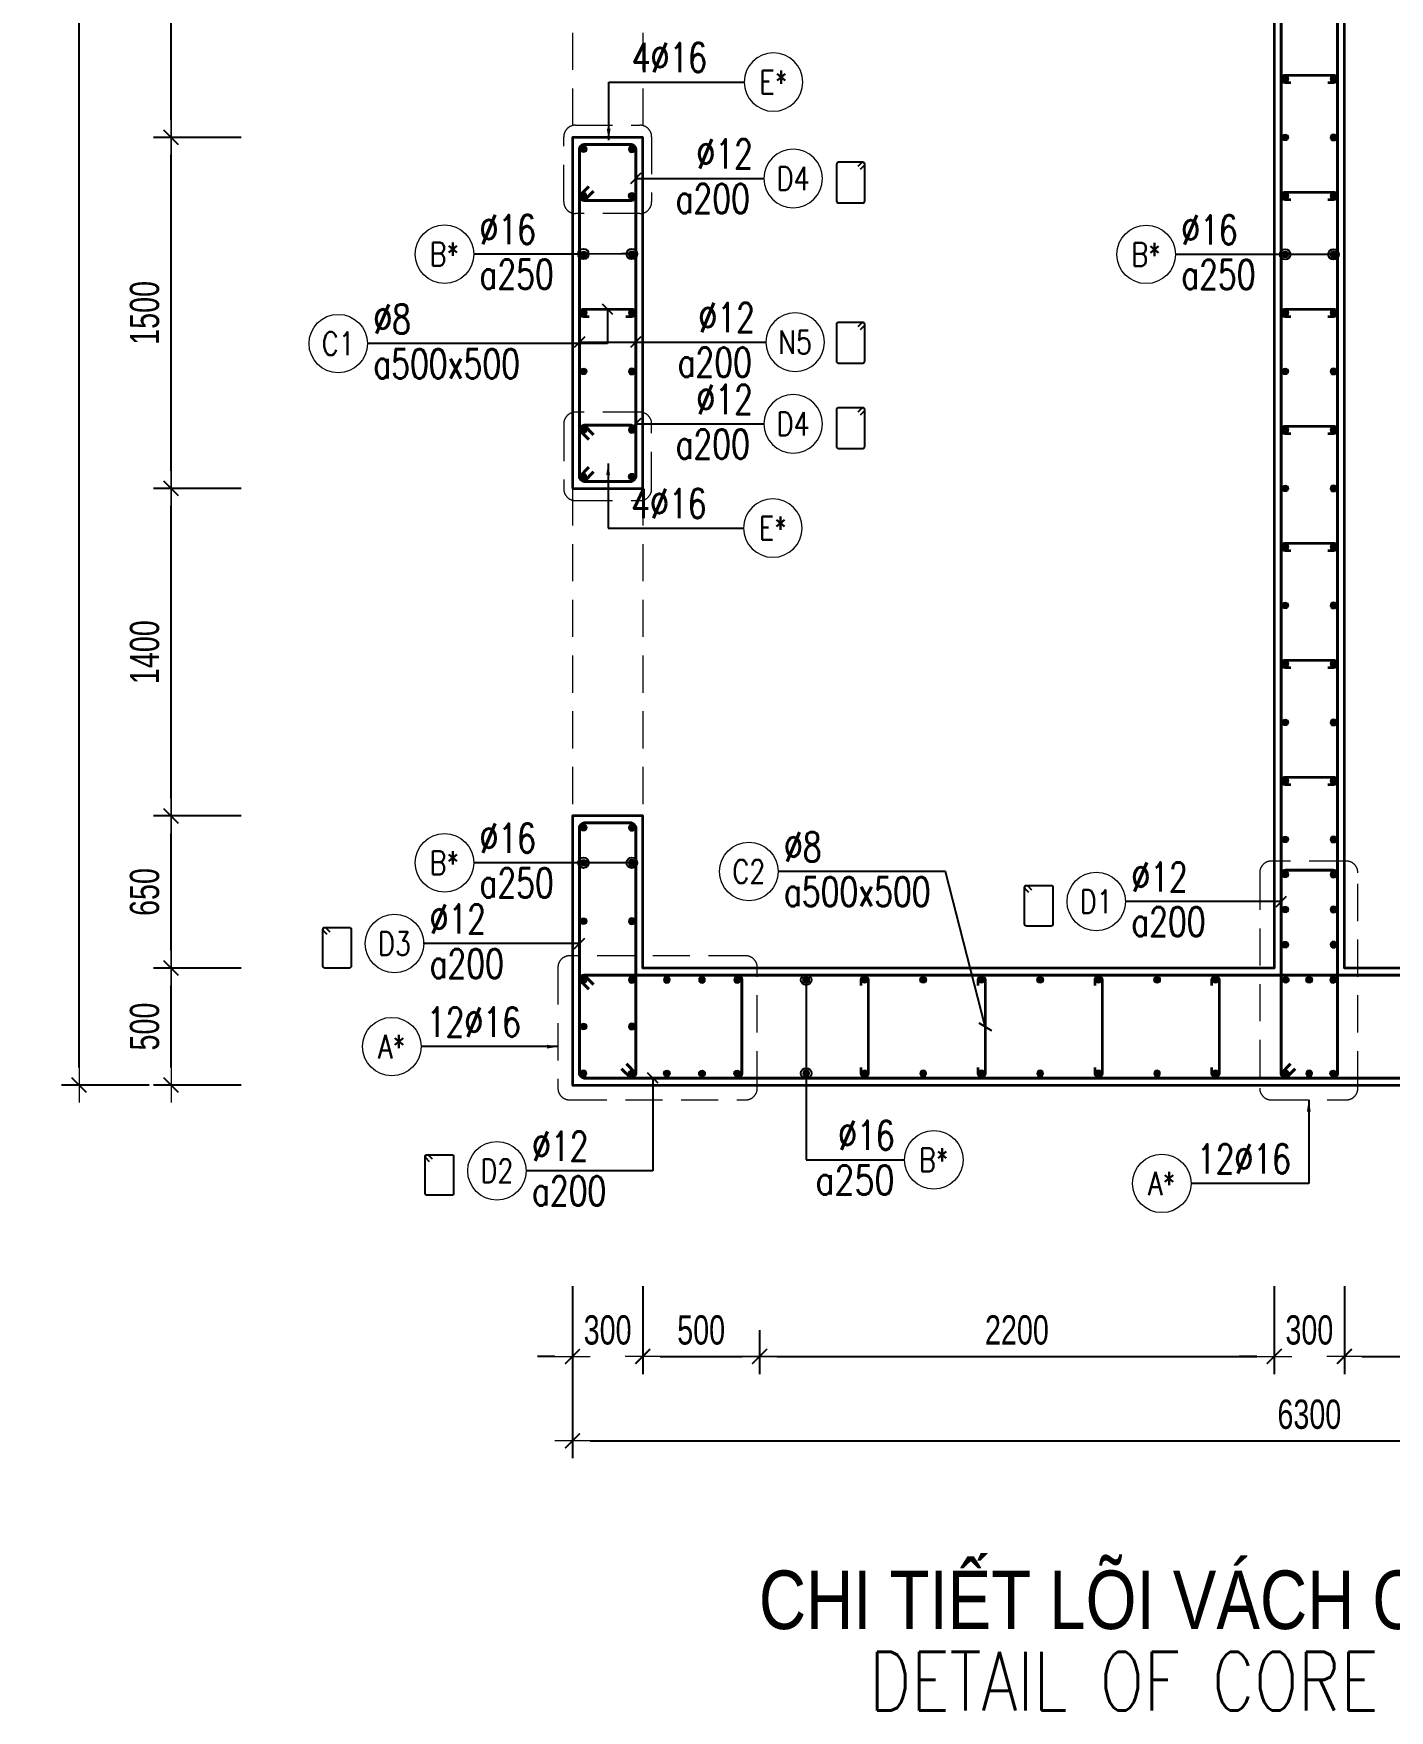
# Model space of a CAD drawing. Header units: millimetres. Extents: x 931337 to 1117500, y 19732 to 157199.
# Drawn here: x 1100475 to 1106271, y 134502 to 141668 of the extents above; entities that cross this region are included whole.
import ezdxf
from ezdxf.enums import TextEntityAlignment as Align

# ---------------------------------------------------------------- set-up
doc = ezdxf.new("R2010")
doc.units = ezdxf.units.MM
doc.header["$MEASUREMENT"] = 0
doc.linetypes.add('HIDDEN2', pattern=[4.7625, 3.175, -1.5875])
doc.layers.get('0').update_dxf_attribs({"lineweight": 20})
doc.layers.get('Defpoints').update_dxf_attribs({"color": 151, "lineweight": 9})
for name, color, linetype, lineweight in [('KC-LEADER', 153, 'Continuous', 18), ('KC-THEP', 6, 'Continuous', 40), ('NDC_S_ANNO', 7, 'Continuous', 20), ('NDC_S_BEAM', 3, 'HIDDEN2', 20), ('NDC_S_DIM', 1, 'Continuous', 15), ('NDC_S_ENG TITLE', 3, 'Continuous', 20), ('NDC_S_HIDDEN', 8, 'HIDDEN2', 13), ('NDC_S_LEADER', 1, 'Continuous', 15), ('NDC_S_REBAR', 4, 'Continuous', 35), ('NDC_S_STIRRUP', 4, 'Continuous', 40), ('NDC_S_TEXT SYMBOL', 7, 'Continuous', 20), ('NDC_S_VN TEXT', 7, 'Continuous', 20), ('NDC_S_VN TITLE', 6, 'Continuous', 35), ('NDC_S_WALL', 6, 'Continuous', 35)]:
    doc.layers.add(name, color=color, linetype=linetype, lineweight=lineweight)
doc.layers.add('Ligature', color=1, linetype='Continuous')
doc.styles.add('NDC_ANNO', font='', dxfattribs={"width": 0.8})
doc.styles.add('NDC_ARIAL', font='arial.ttf', dxfattribs={"width": 0.85})
doc.styles.add('NDC_DIM', font='', dxfattribs={"width": 0.75})
doc.styles.add('NDC_EN TXT', font='romans.shx', dxfattribs={"width": 0.8})
doc.styles.add('NDC_VIE TXT', font='arial.ttf', dxfattribs={"width": 0.8})
doc.styles.get('NDC_ANNO').set_extended_font_data('Dotum')
doc.styles.get('NDC_DIM').set_extended_font_data('Dotum')
doc.dimstyles.new('NDC_1-50', dxfattribs={"dimscale": 50, "dimtxt": 2.5, "dimasz": 1, "dimexe": 1.5, "dimexo": 0, "dimgap": 0.8, "dimtad": 1, "dimdec": 0, "dimdsep": 46, "dimtxsty": 'NDC_ARIAL', "dimblk": 'DIMMARK', "dimcen": 49999.938995, "dimdle": 1.5, "dimclrd": 1, "dimclre": 1, "dimclrt": 3, "dimadec": 0, "dimazin": 0, "dimtfac": 1, "dimtdec": 0, "dimtix": 1, "dimtmove": 2, "dimatfit": 3, "dimfxl": 1, "dimarcsym": 0})
doc.dimstyles.new('NDC_dim_30', dxfattribs={"dimscale": 30, "dimtxt": 2.5, "dimasz": 1.5, "dimexe": 1.5, "dimexo": 2.5, "dimgap": 1, "dimtad": 1, "dimdec": 0, "dimzin": 0, "dimdsep": 46, "dimtxsty": 'NDC_DIM', "dimblk": 'DIMMARK', "dimcen": 0.09, "dimdle": 1.2, "dimclrd": 1, "dimclre": 1, "dimclrt": 3, "dimadec": 0, "dimazin": 0, "dimtfac": 1, "dimtdec": 0, "dimtix": 1, "dimtofl": 0, "dimtmove": 0, "dimatfit": 3, "dimfxl": 6, "dimfxlon": 1, "dimtolj": 1, "dimtzin": 0, "dimarcsym": 0})
doc.dimstyles.new('NDC_dim_50', dxfattribs={"dimscale": 50, "dimtxt": 2.5, "dimasz": 1.5, "dimexe": 1.5, "dimexo": 2.5, "dimgap": 1, "dimtad": 1, "dimdec": 0, "dimzin": 0, "dimdsep": 46, "dimtxsty": 'NDC_DIM', "dimblk": 'DIMMARK', "dimcen": 0.09, "dimdle": 1.2, "dimclrd": 1, "dimclre": 1, "dimclrt": 3, "dimadec": 0, "dimazin": 0, "dimtfac": 1, "dimtdec": 0, "dimtix": 1, "dimtofl": 0, "dimtmove": 0, "dimatfit": 3, "dimfxl": 6, "dimfxlon": 1, "dimtolj": 1, "dimtzin": 0, "dimarcsym": 0})

# ---------------------------------------------------------------- blocks, each defined once
blk = doc.blocks.new('THEP')
at = {"layer": 'KC-LEADER', "color": 6}
blk.add_circle((0, 0), 14, dxfattribs=at)
at = {"layer": 'KC-THEP'}
for p, q in [((-14, 0), (14, 0)), ((9.9, 9.9), (-9.9, -9.9)), ((-9.9, 9.9), (9.9, -9.9)), ((0, 14), (0, -14))]:
    blk.add_line(p, q, dxfattribs=at)
blk = doc.blocks.new('DIMMARK')
at = {"layer": 'NDC_S_DIM', "color": 1}
blk.add_line((-1.5, 0), (1, 0), dxfattribs=at)
at = {"layer": 'NDC_S_DIM', "color": 2, "const_width": 0.1}
blk.add_lwpolyline([(-0.424, -0.424), (0.424, 0.424)], dxfattribs=at)
blk = doc.blocks.new('*U13')
blk.add_circle((-2.5, 0), 2.5)
at = {"layer": 'NDC_S_VN TEXT', "color": 3, "style": 'NDC_EN TXT', "width": 0.75}
blk.add_attdef('DK1', (0.5, 0.85), '', height=2.5, dxfattribs=at)
at = {"layer": 'NDC_S_VN TEXT', "color": 7, "style": 'NDC_EN TXT', "width": 0.8}
blk.add_attdef('SH2', text='', height=2, dxfattribs=at).set_placement((-2.5, 0), align=Align.MIDDLE)
blk = doc.blocks.new('*U11')
blk.add_circle((-2.5, 0), 2.5)
at = {"layer": 'NDC_S_VN TEXT', "color": 3, "style": 'NDC_EN TXT', "width": 0.75}
for tag, p in [('DK1', (0.5, 0.85)), ('KC1', (0.5, -2.97))]:
    blk.add_attdef(tag, p, '', height=2.5, dxfattribs=at)
at = {"layer": 'NDC_S_VN TEXT', "color": 7, "style": 'NDC_EN TXT', "width": 0.8}
blk.add_attdef('SH2', text='', height=2, dxfattribs=at).set_placement((-2.5, 0), align=Align.MIDDLE)
blk = doc.blocks.new('*U10')
blk.add_circle((2.5, 0), 2.5)
at = {"layer": 'NDC_S_VN TEXT', "color": 3, "style": 'NDC_EN TXT'}
for tag, width, p in [('DK2', 0.75, (-0.85, 0.85)), ('KC2', 0.8, (-0.85, -2.97))]:
    blk.add_attdef(tag, text='', height=2.5, dxfattribs=dict(at, width=width)).set_placement(p, align=Align.RIGHT)
at = {"layer": 'NDC_S_VN TEXT', "color": 7, "style": 'NDC_EN TXT', "width": 0.8}
blk.add_attdef('SH3', text='', height=2, dxfattribs=at).set_placement((2.5, 0), align=Align.MIDDLE)
blk = doc.blocks.new('*D509')
at = {"layer": 'Defpoints', "color": 0, "transparency": 16777216}
for p in [(1103078.9, 137674.5), (1102778.9, 137174.5), (1103078.9, 136014.6)]:
    blk.add_point(p, dxfattribs=at)
at = {"layer": 'NDC_S_DIM', "color": 1, "lineweight": -2, "transparency": 16777216}
for p, q in [((1102778.9, 136314.6), (1102778.9, 135939.6)), ((1103078.9, 136314.6), (1103078.9, 135939.6)), ((1102703.9, 136014.6), (1102628.9, 136014.6)), ((1103153.9, 136014.6), (1103228.9, 136014.6))]:
    blk.add_line(p, q, dxfattribs=at)
at = {"layer": 'NDC_S_DIM', "color": 1, "lineweight": -2, "transparency": 16777216, "xscale": 75, "yscale": 75, "zscale": 75}
blk.add_blockref('DIMMARK', (1102778.9, 136014.6), dxfattribs=at)
at = {"layer": 'NDC_S_DIM', "color": 1, "lineweight": -2, "transparency": 16777216, "xscale": 75, "yscale": 75, "zscale": 75, "rotation": 180}
blk.add_blockref('DIMMARK', (1103078.9, 136014.6), dxfattribs=at)
at = {"layer": 'NDC_S_DIM', "color": 3, "transparency": 16777216, "insert": (1102928.9, 136127.2), "char_height": 125, "attachment_point": 5, "style": 'NDC_DIM'}
blk.add_mtext('\\A1;300', dxfattribs=at)
blk = doc.blocks.new('*D510')
at = {"layer": 'Defpoints', "color": 0, "transparency": 16777216}
for p in [(1103078.9, 137674.5), (1103578.7, 136251.4), (1103578.7, 136014.6)]:
    blk.add_point(p, dxfattribs=at)
at = {"layer": 'NDC_S_DIM', "color": 1, "lineweight": -2, "transparency": 16777216}
for p, q in [((1103078.9, 136314.6), (1103078.9, 135939.6)), ((1103578.7, 136126.4), (1103578.7, 135939.6)), ((1103153.9, 136014.6), (1103503.7, 136014.6))]:
    blk.add_line(p, q, dxfattribs=at)
at = {"layer": 'NDC_S_DIM', "color": 1, "lineweight": -2, "transparency": 16777216, "xscale": 75, "yscale": 75, "zscale": 75, "rotation": 180}
blk.add_blockref('DIMMARK', (1103078.9, 136014.6), dxfattribs=at)
at = {"layer": 'NDC_S_DIM', "color": 1, "lineweight": -2, "transparency": 16777216, "xscale": 75, "yscale": 75, "zscale": 75}
blk.add_blockref('DIMMARK', (1103578.7, 136014.6), dxfattribs=at)
at = {"layer": 'NDC_S_DIM', "color": 3, "transparency": 16777216, "insert": (1103328.8, 136127.2), "char_height": 125, "attachment_point": 5, "style": 'NDC_DIM'}
blk.add_mtext('\\A1;500', dxfattribs=at)
blk = doc.blocks.new('*D511')
at = {"layer": 'Defpoints', "color": 0, "transparency": 16777216}
for p in [(1105778.9, 137674.5), (1103578.7, 136251.4), (1105778.9, 136014.6)]:
    blk.add_point(p, dxfattribs=at)
at = {"layer": 'NDC_S_DIM', "color": 1, "lineweight": -2, "transparency": 16777216}
for p, q in [((1105778.9, 136314.6), (1105778.9, 135939.6)), ((1103578.7, 136126.4), (1103578.7, 135939.6)), ((1103653.7, 136014.6), (1105703.9, 136014.6))]:
    blk.add_line(p, q, dxfattribs=at)
at = {"layer": 'NDC_S_DIM', "color": 1, "lineweight": -2, "transparency": 16777216, "xscale": 75, "yscale": 75, "zscale": 75, "rotation": 180}
blk.add_blockref('DIMMARK', (1103578.7, 136014.6), dxfattribs=at)
at = {"layer": 'NDC_S_DIM', "color": 1, "lineweight": -2, "transparency": 16777216, "xscale": 75, "yscale": 75, "zscale": 75}
blk.add_blockref('DIMMARK', (1105778.9, 136014.6), dxfattribs=at)
at = {"layer": 'NDC_S_DIM', "color": 3, "transparency": 16777216, "insert": (1104678.8, 136127.2), "char_height": 125, "attachment_point": 5, "style": 'NDC_DIM'}
blk.add_mtext('\\A1;2200', dxfattribs=at)
blk = doc.blocks.new('*D512')
at = {"layer": 'Defpoints', "color": 0, "transparency": 16777216}
for p in [(1105778.9, 137674.5), (1106078.9, 137674.5), (1106078.9, 136014.6)]:
    blk.add_point(p, dxfattribs=at)
at = {"layer": 'NDC_S_DIM', "color": 1, "lineweight": -2, "transparency": 16777216}
for p, q in [((1105778.9, 136314.6), (1105778.9, 135939.6)), ((1106078.9, 136314.6), (1106078.9, 135939.6)), ((1105703.9, 136014.6), (1105628.9, 136014.6)), ((1106153.9, 136014.6), (1106228.9, 136014.6))]:
    blk.add_line(p, q, dxfattribs=at)
at = {"layer": 'NDC_S_DIM', "color": 1, "lineweight": -2, "transparency": 16777216, "xscale": 75, "yscale": 75, "zscale": 75}
blk.add_blockref('DIMMARK', (1105778.9, 136014.6), dxfattribs=at)
at = {"layer": 'NDC_S_DIM', "color": 1, "lineweight": -2, "transparency": 16777216, "xscale": 75, "yscale": 75, "zscale": 75, "rotation": 180}
blk.add_blockref('DIMMARK', (1106078.9, 136014.6), dxfattribs=at)
at = {"layer": 'NDC_S_DIM', "color": 3, "transparency": 16777216, "insert": (1105928.9, 136127.2), "char_height": 125, "attachment_point": 5, "style": 'NDC_DIM'}
blk.add_mtext('\\A1;300', dxfattribs=at)
blk = doc.blocks.new('*D513')
at = {"layer": 'Defpoints', "color": 0, "transparency": 16777216}
for p in [(1106078.9, 137674.5), (1108278.6, 137622.9), (1108278.6, 136014.6)]:
    blk.add_point(p, dxfattribs=at)
at = {"layer": 'NDC_S_DIM', "color": 1, "lineweight": -2, "transparency": 16777216}
for p, q in [((1106078.9, 136314.6), (1106078.9, 135939.6)), ((1108278.6, 136314.6), (1108278.6, 135939.6)), ((1106153.9, 136014.6), (1108203.6, 136014.6))]:
    blk.add_line(p, q, dxfattribs=at)
at = {"layer": 'NDC_S_DIM', "color": 1, "lineweight": -2, "transparency": 16777216, "xscale": 75, "yscale": 75, "zscale": 75, "rotation": 180}
blk.add_blockref('DIMMARK', (1106078.9, 136014.6), dxfattribs=at)
at = {"layer": 'NDC_S_DIM', "color": 1, "lineweight": -2, "transparency": 16777216, "xscale": 75, "yscale": 75, "zscale": 75}
blk.add_blockref('DIMMARK', (1108278.6, 136014.6), dxfattribs=at)
at = {"layer": 'NDC_S_DIM', "color": 3, "transparency": 16777216, "insert": (1107178.8, 136127.2), "char_height": 125, "attachment_point": 5, "style": 'NDC_DIM'}
blk.add_mtext('\\A1;2200', dxfattribs=at)
blk = doc.blocks.new('*D516')
at = {"layer": 'Defpoints', "color": 0, "transparency": 16777216}
for p in [(1102778.9, 137174.5), (1109078.9, 137174.5), (1109078.9, 135654.3)]:
    blk.add_point(p, dxfattribs=at)
at = {"layer": 'NDC_S_DIM', "color": 1, "lineweight": -2, "transparency": 16777216}
for p, q in [((1102778.9, 135954.3), (1102778.9, 135579.3)), ((1109078.9, 135954.3), (1109078.9, 135579.3)), ((1102853.9, 135654.3), (1109003.9, 135654.3))]:
    blk.add_line(p, q, dxfattribs=at)
at = {"layer": 'NDC_S_DIM', "color": 1, "lineweight": -2, "transparency": 16777216, "xscale": 75, "yscale": 75, "zscale": 75, "rotation": 180}
blk.add_blockref('DIMMARK', (1102778.9, 135654.3), dxfattribs=at)
at = {"layer": 'NDC_S_DIM', "color": 1, "lineweight": -2, "transparency": 16777216, "xscale": 75, "yscale": 75, "zscale": 75}
blk.add_blockref('DIMMARK', (1109078.9, 135654.3), dxfattribs=at)
at = {"layer": 'NDC_S_DIM', "color": 3, "transparency": 16777216, "insert": (1105928.9, 135766.9), "char_height": 125, "attachment_point": 5, "style": 'NDC_DIM'}
blk.add_mtext('\\A1;6300', dxfattribs=at)
blk = doc.blocks.new('*D537')
at = {"layer": 'Defpoints', "color": 0, "transparency": 16777216}
for p in [(1101062.4, 137674.5), (1102778.9, 137674.5), (1102778.9, 137174.5)]:
    blk.add_point(p, dxfattribs=at)
at = {"layer": 'NDC_S_DIM', "color": 1, "lineweight": -2, "transparency": 16777216}
for p, q in [((1101362.4, 137674.5), (1100987.4, 137674.5)), ((1101062.4, 137249.5), (1101062.4, 137599.5)), ((1101362.4, 137174.5), (1100987.4, 137174.5))]:
    blk.add_line(p, q, dxfattribs=at)
at = {"layer": 'NDC_S_DIM', "color": 1, "lineweight": -2, "transparency": 16777216, "xscale": 75, "yscale": 75, "zscale": 75}
for p, rotation in [((1101062.4, 137674.5), 90), ((1101062.4, 137174.5), 270)]:
    blk.add_blockref('DIMMARK', p, dxfattribs=dict(at, rotation=rotation))
at = {"layer": 'NDC_S_DIM', "color": 3, "transparency": 16777216, "insert": (1100949.8, 137424.5), "char_height": 125, "attachment_point": 5, "rotation": 90, "style": 'NDC_DIM'}
blk.add_mtext('\\A1;500', dxfattribs=at)
blk = doc.blocks.new('*D538')
at = {"layer": 'Defpoints', "color": 0, "transparency": 16777216}
for p in [(1101062.4, 138324.5), (1102778.9, 138324.5), (1102778.9, 137674.5)]:
    blk.add_point(p, dxfattribs=at)
at = {"layer": 'NDC_S_DIM', "color": 1, "lineweight": -2, "transparency": 16777216}
for p, q in [((1101362.4, 138324.5), (1100987.4, 138324.5)), ((1101062.4, 137749.5), (1101062.4, 138249.5)), ((1101362.4, 137674.5), (1100987.4, 137674.5))]:
    blk.add_line(p, q, dxfattribs=at)
at = {"layer": 'NDC_S_DIM', "color": 1, "lineweight": -2, "transparency": 16777216, "xscale": 75, "yscale": 75, "zscale": 75}
for p, rotation in [((1101062.4, 138324.5), 90), ((1101062.4, 137674.5), 270)]:
    blk.add_blockref('DIMMARK', p, dxfattribs=dict(at, rotation=rotation))
at = {"layer": 'NDC_S_DIM', "color": 3, "transparency": 16777216, "insert": (1100949.8, 137999.5), "char_height": 125, "attachment_point": 5, "rotation": 90, "style": 'NDC_DIM'}
blk.add_mtext('\\A1;650', dxfattribs=at)
blk = doc.blocks.new('*D541')
at = {"layer": 'Defpoints', "color": 0, "transparency": 16777216}
for p in [(1100669.2, 149574.5), (1102778.9, 149574.5), (1102778.9, 137174.5)]:
    blk.add_point(p, dxfattribs=at)
at = {"layer": 'NDC_S_DIM', "color": 1, "lineweight": -2, "transparency": 16777216}
for p, q in [((1100969.2, 149574.5), (1100594.2, 149574.5)), ((1100669.2, 137249.5), (1100669.2, 149499.5)), ((1100969.2, 137174.5), (1100594.2, 137174.5))]:
    blk.add_line(p, q, dxfattribs=at)
at = {"layer": 'NDC_S_DIM', "color": 1, "lineweight": -2, "transparency": 16777216, "xscale": 75, "yscale": 75, "zscale": 75}
for p, rotation in [((1100669.2, 149574.5), 90), ((1100669.2, 137174.5), 270)]:
    blk.add_blockref('DIMMARK', p, dxfattribs=dict(at, rotation=rotation))
at = {"layer": 'NDC_S_DIM', "color": 3, "transparency": 16777216, "insert": (1100556.6, 143374.5), "char_height": 125, "attachment_point": 5, "rotation": 90, "style": 'NDC_DIM'}
blk.add_mtext('\\A1;12400', dxfattribs=at)
blk = doc.blocks.new('*D542')
at = {"layer": 'Defpoints', "color": 0, "transparency": 16777216}
for p in [(1101062.4, 139724.5), (1102778.9, 139724.5), (1102778.9, 138324.5)]:
    blk.add_point(p, dxfattribs=at)
at = {"layer": 'NDC_S_DIM', "color": 1, "lineweight": -2, "transparency": 16777216}
for p, q in [((1101362.4, 139724.5), (1100987.4, 139724.5)), ((1101062.4, 138399.5), (1101062.4, 139649.5)), ((1101362.4, 138324.5), (1100987.4, 138324.5))]:
    blk.add_line(p, q, dxfattribs=at)
at = {"layer": 'NDC_S_DIM', "color": 1, "lineweight": -2, "transparency": 16777216, "xscale": 75, "yscale": 75, "zscale": 75}
for p, rotation in [((1101062.4, 139724.5), 90), ((1101062.4, 138324.5), 270)]:
    blk.add_blockref('DIMMARK', p, dxfattribs=dict(at, rotation=rotation))
at = {"layer": 'NDC_S_DIM', "color": 3, "transparency": 16777216, "insert": (1100949.8, 139024.5), "char_height": 125, "attachment_point": 5, "rotation": 90, "style": 'NDC_DIM'}
blk.add_mtext('\\A1;1400', dxfattribs=at)
blk = doc.blocks.new('*D543')
at = {"layer": 'Defpoints', "color": 0, "transparency": 16777216}
for p in [(1101062.4, 141224.5), (1102778.9, 141224.5), (1102778.9, 139724.5)]:
    blk.add_point(p, dxfattribs=at)
at = {"layer": 'NDC_S_DIM', "color": 1, "lineweight": -2, "transparency": 16777216}
for p, q in [((1101362.4, 141224.5), (1100987.4, 141224.5)), ((1101062.4, 139799.5), (1101062.4, 141149.5)), ((1101362.4, 139724.5), (1100987.4, 139724.5))]:
    blk.add_line(p, q, dxfattribs=at)
at = {"layer": 'NDC_S_DIM', "color": 1, "lineweight": -2, "transparency": 16777216, "xscale": 75, "yscale": 75, "zscale": 75}
for p, rotation in [((1101062.4, 141224.5), 90), ((1101062.4, 139724.5), 270)]:
    blk.add_blockref('DIMMARK', p, dxfattribs=dict(at, rotation=rotation))
at = {"layer": 'NDC_S_DIM', "color": 3, "transparency": 16777216, "insert": (1100949.8, 140474.5), "char_height": 125, "attachment_point": 5, "rotation": 90, "style": 'NDC_DIM'}
blk.add_mtext('\\A1;1500', dxfattribs=at)
blk = doc.blocks.new('*D544')
at = {"layer": 'Defpoints', "color": 0, "transparency": 16777216}
for p in [(1101062.4, 142624.5), (1102778.9, 142624.5), (1102778.9, 141224.5)]:
    blk.add_point(p, dxfattribs=at)
at = {"layer": 'NDC_S_DIM', "color": 1, "lineweight": -2, "transparency": 16777216}
for p, q in [((1101362.4, 142624.5), (1100987.4, 142624.5)), ((1101062.4, 141299.5), (1101062.4, 142549.5)), ((1101362.4, 141224.5), (1100987.4, 141224.5))]:
    blk.add_line(p, q, dxfattribs=at)
at = {"layer": 'NDC_S_DIM', "color": 1, "lineweight": -2, "transparency": 16777216, "xscale": 75, "yscale": 75, "zscale": 75}
for p, rotation in [((1101062.4, 142624.5), 90), ((1101062.4, 141224.5), 270)]:
    blk.add_blockref('DIMMARK', p, dxfattribs=dict(at, rotation=rotation))
at = {"layer": 'NDC_S_DIM', "color": 3, "transparency": 16777216, "insert": (1100949.8, 141924.5), "char_height": 125, "attachment_point": 5, "rotation": 90, "style": 'NDC_DIM'}
blk.add_mtext('\\A1;1400', dxfattribs=at)
blk = doc.blocks.new('Drawing name_symbol')
at = {"layer": 'NDC_S_ENG TITLE', "style": 'NDC_EN TXT', "width": 0.8}
blk.add_attdef('SECTDET1', text='', height=5, dxfattribs=at).set_placement((0, 1.01), align=Align.CENTER)
at = {"layer": 'NDC_S_TEXT SYMBOL', "lineweight": 25, "style": 'NDC_ANNO', "width": 0.8}
blk.add_attdef('SSCALE', text='', height=2.5, dxfattribs=at).set_placement((0, -4), align=Align.CENTER)
at = {"layer": 'NDC_S_VN TITLE', "style": 'NDC_VIE TXT', "width": 0.8}
blk.add_attdef('SECTDET2', text='', height=5, dxfattribs=at).set_placement((0, 7.97), align=Align.CENTER)

msp = doc.modelspace()

# ---------------------------------------------------------------- linework, layer by layer
at = {"layer": 'Ligature'}
for points in [[(1104010.12, 141088.056), (1104026.086, 141104.022, 0.66817864), (1104020.313, 141117.96), (1103915.684, 141117.96, 0.41421356), (1103907.519, 141109.795), (1103907.519, 140952.688, 0.41421356), (1103915.684, 140944.523), (1104020.313, 140944.523, 0.41421356), (1104028.477, 140952.688), (1104028.477, 141109.795, 0.66817864), (1104014.539, 141115.569), (1103998.573, 141099.603)], [(1104010.092, 140403.627), (1104026.058, 140419.593, 0.66817864), (1104020.284, 140433.531), (1103915.655, 140433.531, 0.41421356), (1103907.491, 140425.366), (1103907.491, 140268.259, 0.41421356), (1103915.656, 140260.094), (1104020.284, 140260.094, 0.41421356), (1104028.449, 140268.259), (1104028.449, 140425.366, 0.66817864), (1104014.511, 140431.14), (1103998.545, 140415.174)], [(1104010.092, 140039.026), (1104026.058, 140054.992, 0.66817864), (1104020.284, 140068.93), (1103915.655, 140068.93, 0.41421356), (1103907.491, 140060.765), (1103907.491, 139903.658, 0.41421356), (1103915.656, 139895.493), (1104020.284, 139895.493, 0.41421356), (1104028.449, 139903.658), (1104028.449, 140060.765, 0.66817864), (1104014.511, 140066.539), (1103998.545, 140050.573)], [(1104730.07, 137997.73), (1104714.104, 138013.696, -0.66817864), (1104719.877, 138027.634), (1104824.506, 138027.634, -0.41421356), (1104832.671, 138019.469), (1104832.671, 137862.361, -0.41421356), (1104824.506, 137854.197), (1104719.877, 137854.197, -0.41421356), (1104711.712, 137862.361), (1104711.712, 138019.469, -0.66817864), (1104725.65, 138025.242), (1104741.616, 138009.277)], [(1101730.07, 137818.146), (1101714.104, 137834.112, -0.66817864), (1101719.877, 137848.05), (1101824.506, 137848.05, -0.41421356), (1101832.671, 137839.886), (1101832.671, 137682.778, -0.41421356), (1101824.506, 137674.613), (1101719.877, 137674.613, -0.41421356), (1101711.712, 137682.778), (1101711.712, 137839.886, -0.66817864), (1101725.65, 137845.659), (1101741.616, 137829.693)], [(1102167.882, 136846.981), (1102151.916, 136862.947, -0.66817864), (1102157.689, 136876.885), (1102262.318, 136876.885, -0.41421356), (1102270.483, 136868.72), (1102270.483, 136711.612, -0.41421356), (1102262.318, 136703.448), (1102157.689, 136703.448, -0.41421356), (1102149.524, 136711.612), (1102149.524, 136868.72, -0.66817864), (1102163.463, 136874.493), (1102179.428, 136858.527)]]:
    msp.add_lwpolyline(points, format="xyb", dxfattribs=at)
at = {"layer": 'NDC_S_BEAM', "ltscale": 50}
for p, q in [((1102778.931, 142624.542), (1102778.931, 141224.542)), ((1103078.931, 142624.542), (1103078.931, 141224.542)), ((1102778.931, 139724.542), (1102778.931, 138324.542)), ((1103078.931, 139724.542), (1103078.931, 138324.542))]:
    msp.add_line(p, q, dxfattribs=at)
at = {"layer": 'NDC_S_HIDDEN', "ltscale": 50}
for points in [[(1102791.294, 141276.602), (1103067.137, 141276.602, -0.41421356), (1103117.137, 141226.602), (1103117.137, 140949.052, -0.41421356), (1103067.137, 140899.052), (1102791.294, 140899.052, -0.41421356), (1102741.294, 140949.052), (1102741.294, 141226.602, -0.41421356)], [(1102791.294, 139672.483), (1103067.137, 139672.483, 0.41421356), (1103117.137, 139722.483), (1103117.137, 140000.032, 0.41421356), (1103067.137, 140050.032), (1102791.294, 140050.032, 0.41421356), (1102741.294, 140000.032), (1102741.294, 139722.483, 0.41421356)], [(1105766.561, 137111.142), (1106086.404, 137111.142, 0.41421356), (1106136.404, 137161.142), (1106136.404, 138081.894, 0.41421356), (1106086.404, 138131.894), (1105766.561, 138131.894, 0.41421356), (1105716.561, 138081.894), (1105716.561, 137161.142, 0.41421356)], [(1102766.561, 137111.142), (1103518.771, 137111.142, 0.41421356), (1103568.771, 137161.142), (1103568.771, 137676.948, 0.41421356), (1103518.771, 137726.948), (1102766.561, 137726.948, 0.41421356), (1102716.561, 137676.948), (1102716.561, 137161.142, 0.41421356)]]:
    msp.add_lwpolyline(points, format="xyb", close=True, dxfattribs=at)
at = {"layer": 'NDC_S_REBAR'}
for points in [[(1106007.443, 141459.542), (1106032.443, 141459.542, 1), (1106032.443, 141489.542), (1105825.419, 141489.542, 1), (1105825.419, 141459.542), (1105850.419, 141459.542)], [(1106007.443, 140959.542), (1106032.443, 140959.542, 1), (1106032.443, 140989.542), (1105825.419, 140989.542, 1), (1105825.419, 140959.542), (1105850.419, 140959.542)], [(1103007.443, 140459.542), (1103032.443, 140459.542, 1), (1103032.443, 140489.542), (1102825.419, 140489.542, 1), (1102825.419, 140459.542), (1102850.419, 140459.542)], [(1106007.443, 140459.542), (1106032.443, 140459.542, 1), (1106032.443, 140489.542), (1105825.419, 140489.542, 1), (1105825.419, 140459.542), (1105850.419, 140459.542)], [(1106007.443, 139959.542), (1106032.443, 139959.542, 1), (1106032.443, 139989.542), (1105825.419, 139989.542, 1), (1105825.419, 139959.542), (1105850.419, 139959.542)], [(1106007.443, 139459.542), (1106032.443, 139459.542, 1), (1106032.443, 139489.542), (1105825.419, 139489.542, 1), (1105825.419, 139459.542), (1105850.419, 139459.542)], [(1106007.443, 138959.542), (1106032.443, 138959.542, 1), (1106032.443, 138989.542), (1105825.419, 138989.542, 1), (1105825.419, 138959.542), (1105850.419, 138959.542)], [(1106007.443, 138459.542), (1106032.443, 138459.542, 1), (1106032.443, 138489.542), (1105825.419, 138489.542, 1), (1105825.419, 138459.542), (1105850.419, 138459.542)], [(1104012.727, 137599.542), (1104012.727, 137624.542, -1), (1104042.727, 137624.542), (1104042.727, 137224.542, -1), (1104012.727, 137224.542), (1104012.727, 137249.542)], [(1104512.727, 137599.542), (1104512.727, 137624.542, -1), (1104542.727, 137624.542), (1104542.727, 137224.542, -1), (1104512.727, 137224.542), (1104512.727, 137249.542)], [(1105012.727, 137599.542), (1105012.727, 137624.542, -1), (1105042.727, 137624.542), (1105042.727, 137224.542, -1), (1105012.727, 137224.542), (1105012.727, 137249.542)], [(1105512.727, 137599.542), (1105512.727, 137624.542, -1), (1105542.727, 137624.542), (1105542.727, 137224.542, -1), (1105512.727, 137224.542), (1105512.727, 137249.542)]]:
    msp.add_lwpolyline(points, format="xyb", dxfattribs=at)
at = {"layer": 'NDC_S_STIRRUP'}
for points in [[(1105848.931, 137264.542), (1105808.931, 137224.542, 0.41421356), (1105828.931, 137204.542), (1106028.931, 137204.542, 0.41421356), (1106048.931, 137224.542), (1106048.931, 149524.542, 0.41421356), (1106028.931, 149544.542), (1105828.931, 149544.542, 0.41421356), (1105808.931, 149524.542), (1105808.931, 137224.542, 0.41421356), (1105828.931, 137204.542), (1105868.931, 137244.542)], [(1102848.931, 139814.542), (1102808.931, 139774.542, 0.41421356), (1102828.931, 139754.542), (1103028.931, 139754.542, 0.41421356), (1103048.931, 139774.542), (1103048.931, 141174.542, 0.41421356), (1103028.931, 141194.542), (1102828.931, 141194.542, 0.41421356), (1102808.931, 141174.542), (1102808.931, 139774.542, 0.41421356), (1102828.931, 139754.542), (1102868.931, 139794.542)], [(1102848.931, 141015.079), (1102808.931, 140975.079, 0.41421356), (1102828.931, 140955.079), (1103028.931, 140955.079, 0.41421356), (1103048.931, 140975.079), (1103048.931, 141174.542, 0.41421356), (1103028.931, 141194.542), (1102828.931, 141194.542, 0.41421356), (1102808.931, 141174.542), (1102808.931, 140975.079, 0.41421356), (1102828.931, 140955.079), (1102868.931, 140995.079)], [(1102848.931, 139934.005), (1102808.931, 139974.005, -0.41421356), (1102828.931, 139994.005), (1103028.931, 139994.005, -0.41421356), (1103048.931, 139974.005), (1103048.931, 139774.542, -0.41421356), (1103028.931, 139754.542), (1102828.931, 139754.542, -0.41421356), (1102808.931, 139774.542), (1102808.931, 139974.005, -0.41421356), (1102828.931, 139994.005), (1102868.931, 139954.005)], [(1103008.931, 137264.542), (1103048.931, 137224.542, -0.41421356), (1103028.931, 137204.542), (1102828.931, 137204.542, -0.41421356), (1102808.931, 137224.542), (1102808.931, 138274.542, -0.41421356), (1102828.931, 138294.542), (1103028.931, 138294.542, -0.41421356), (1103048.931, 138274.542), (1103048.931, 137224.542, -0.41421356), (1103028.931, 137204.542), (1102988.931, 137244.542)], [(1105848.931, 137264.542), (1105808.931, 137224.542, 0.41421356), (1105828.931, 137204.542), (1106028.931, 137204.542, 0.41421356), (1106048.931, 137224.542), (1106048.931, 138073.153, 0.41421356), (1106028.931, 138093.153), (1105828.931, 138093.153, 0.41421356), (1105808.931, 138073.153), (1105808.931, 137224.542, 0.41421356), (1105828.931, 137204.542), (1105868.931, 137244.542)], [(1108988.931, 137604.542), (1109028.931, 137644.542, -0.41421356), (1109048.931, 137624.542), (1109048.931, 137224.542, -0.41421356), (1109028.931, 137204.542), (1102828.931, 137204.542, -0.41421356), (1102808.931, 137224.542), (1102808.931, 137624.542, -0.41421356), (1102828.931, 137644.542), (1109028.931, 137644.542, -0.41421356), (1109048.931, 137624.542), (1109008.931, 137584.542)], [(1102868.931, 137604.542), (1102828.931, 137644.542, 0.41421356), (1102808.931, 137624.542), (1102808.931, 137224.542, 0.41421356), (1102828.931, 137204.542), (1103482.443, 137204.542, 0.41421356), (1103502.443, 137224.542), (1103502.443, 137624.542, 0.41421356), (1103482.443, 137644.542), (1102828.931, 137644.542, 0.41421356), (1102808.931, 137624.542), (1102848.931, 137584.542)]]:
    msp.add_lwpolyline(points, format="xyb", dxfattribs=at)
at = {"layer": 'NDC_S_WALL'}
for points in [[(1103078.931, 148424.542), (1103078.931, 149074.542), (1105778.931, 149074.542), (1105778.931, 137674.542), (1103078.931, 137674.542), (1103078.931, 138324.542), (1102778.931, 138324.542), (1102778.931, 137174.542), (1109078.931, 137174.542), (1109078.931, 137174.542), (1109078.931, 138324.542), (1108778.931, 138324.542), (1108778.931, 137674.542), (1108778.931, 137674.542), (1106078.931, 137674.542), (1106078.931, 149074.542), (1108778.931, 149074.542), (1108778.931, 149074.542), (1108778.931, 148424.542), (1109078.931, 148424.542), (1109078.931, 149574.542), (1109078.931, 149574.542), (1102778.931, 149574.542), (1102778.931, 148424.542)], [(1102778.931, 139724.542), (1103078.931, 139724.542), (1103078.931, 141224.542), (1102778.931, 141224.542), (1102778.931, 139724.542)]]:
    msp.add_lwpolyline(points, dxfattribs=at)

# ---------------------------------------------------------------- block references
at = {"layer": 'KC-THEP'}
for p, rotation in [((1105825.419, 141474.542), 189.6685644363809), ((1102825.419, 141174.542), 189.6685644363809), ((1105825.419, 141224.542), 189.6685644363809), ((1103032.443, 140974.542), 9.668564436380926), ((1105825.419, 140974.542), 189.6685644363809), ((1102825.419, 140724.542), 189.6685644363809), ((1105825.419, 140724.542), 189.6685644363809), ((1102825.419, 140474.542), 189.6685644363809), ((1105825.419, 140474.542), 189.6685644363809), ((1102825.419, 140224.542), 189.6685644363809), ((1105825.419, 140224.542), 189.6685644363809), ((1102825.419, 139974.542), 189.6685644363809), ((1105825.419, 139974.542), 189.6685644363809), ((1103032.443, 139774.542), 9.668564436380946), ((1105825.419, 139724.542), 189.6685644363809), ((1105825.419, 139474.542), 189.6685644363809), ((1105825.419, 139224.542), 189.6685644363809), ((1105825.419, 138974.542), 189.6685644363809), ((1105825.419, 138724.542), 189.6685644363809), ((1105825.419, 138474.542), 189.6685644363809), ((1102825.419, 138274.542), 189.6685644363809), ((1105825.419, 138224.542), 189.6685644363809), ((1102825.419, 138124.542), 189.6685644363809), ((1105825.419, 138074.542), 189.6685644363809), ((1102825.419, 137874.542), 189.6685644363809), ((1105825.419, 137924.542), 189.6685644363809), ((1105825.419, 137774.542), 189.6685644363809), ((1102825.419, 137624.542), 189.6685644363809), ((1103777.727, 137624.542), 189.6685644363809), ((1104027.727, 137624.542), 189.6685644363809), ((1104277.727, 137624.542), 189.6685644363809), ((1104527.727, 137624.542), 189.6685644363809), ((1104777.727, 137624.542), 189.6685644363809), ((1105027.727, 137624.542), 189.6685644363809), ((1105277.727, 137624.542), 189.6685644363809), ((1105527.727, 137624.542), 189.6685644363809), ((1105827.727, 137624.542), 189.6685644363809), ((1105928.431, 137624.542), 189.6685644363809), ((1102825.419, 137424.396), 189.6685644363809), ((1103032.443, 137224.542), 9.66856443638095), ((1103182.443, 137224.542), 9.66856443638095), ((1103332.443, 137224.542), 9.66856443638095), ((1103482.443, 137224.542), 9.66856443638095), ((1106030.134, 137224.542), 9.66856443638095)]:
    msp.add_blockref('THEP', p, dxfattribs=dict(at, rotation=rotation))
at = {"layer": 'KC-THEP', "xscale": -1}
for p, rotation in [((1106032.443, 141474.542), 170.331435563619), ((1103032.443, 141174.542), 170.331435563619), ((1106032.443, 141224.542), 170.331435563619), ((1102825.419, 140974.542), 350.3314355636191), ((1106032.443, 140974.542), 170.331435563619), ((1103032.443, 140724.542), 170.331435563619), ((1106032.443, 140724.542), 170.331435563619), ((1103032.443, 140474.542), 170.331435563619), ((1106032.443, 140474.542), 170.331435563619), ((1103032.443, 140224.542), 170.331435563619), ((1106032.443, 140224.542), 170.331435563619), ((1103032.443, 139974.542), 170.331435563619), ((1106032.443, 139974.542), 170.331435563619), ((1102825.419, 139774.542), 350.3314355636191), ((1106032.443, 139724.542), 170.331435563619), ((1106032.443, 139474.542), 170.331435563619), ((1106032.443, 139224.542), 170.331435563619), ((1106032.443, 138974.542), 170.331435563619), ((1106032.443, 138724.542), 170.331435563619), ((1106032.443, 138474.542), 170.331435563619), ((1103032.443, 138274.542), 170.331435563619), ((1106032.443, 138224.542), 170.331435563619), ((1103032.443, 138124.542), 170.331435563619), ((1106032.443, 138074.542), 170.331435563619), ((1103032.443, 137874.542), 170.331435563619), ((1106032.443, 137924.542), 170.331435563619), ((1106032.443, 137774.542), 170.331435563619), ((1103032.443, 137624.542), 170.331435563619), ((1103182.443, 137624.542), 170.331435563619), ((1103332.443, 137624.542), 170.331435563619), ((1103482.443, 137624.542), 170.331435563619), ((1106030.134, 137624.542), 170.331435563619), ((1103032.443, 137424.396), 170.331435563619), ((1102825.419, 137224.542), 350.3314355636191), ((1103777.727, 137224.542), 350.3314355636191), ((1104027.727, 137224.542), 350.3314355636191), ((1104277.727, 137224.542), 350.3314355636191), ((1104527.727, 137224.542), 350.3314355636191), ((1104777.727, 137224.542), 350.3314355636191), ((1105027.727, 137224.542), 350.3314355636191), ((1105277.727, 137224.542), 350.3314355636191), ((1105527.727, 137224.542), 350.3314355636191), ((1105827.727, 137224.542), 350.3314355636191), ((1105928.431, 137224.542), 350.3314355636191)]:
    msp.add_blockref('THEP', p, dxfattribs=dict(at, rotation=rotation))
at = {"layer": 'NDC_S_ANNO'}
ref = msp.add_blockref('Drawing name_symbol', (1106159.95, 134451.202), dxfattribs=dict(at, xscale=50, yscale=50, zscale=50))
ref.add_attrib('SECTDET1', 'DETAIL OF CORE WALL OF-CW3', dxfattribs={"layer": 'NDC_S_ENG TITLE', "height": 250, "style": 'NDC_EN TXT', "width": 0.8}).set_placement((1106159.95, 134501.765), align=Align.CENTER)
ref.add_attrib('SECTDET2', 'CHI TIẾT LÕI VÁCH OF-CW3 TẦNG B1F', dxfattribs={"layer": 'NDC_S_VN TITLE', "height": 250, "style": 'NDC_VIE TXT', "width": 0.8}).set_placement((1106159.95, 134849.734), align=Align.CENTER)
at = {"layer": 'NDC_S_VN TEXT'}
ref = msp.add_blockref('*U13', (1103512.783, 141461.042), dxfattribs=dict(at, xscale=-50, yscale=50, zscale=50))
ref.add_attrib('SH2', 'E*', dxfattribs={"color": 7, "height": 100, "style": 'NDC_EN TXT', "width": 0.8}).set_placement((1103637.783, 141461.042), align=Align.MIDDLE)
ref.add_attrib('DK1', '4%%C16', (1103032.426, 141503.317), dxfattribs={"color": 3, "height": 125, "style": 'NDC_EN TXT', "width": 0.75})
ref = msp.add_blockref('*U11', (1103597.196, 141049.057), dxfattribs=dict(at, xscale=-50, yscale=50, zscale=50))
ref.add_attrib('SH2', 'D4', dxfattribs={"color": 7, "height": 100, "style": 'NDC_EN TXT', "width": 0.8}).set_placement((1103722.196, 141049.057), align=Align.MIDDLE)
ref.add_attrib('DK1', '%%C12', (1103308.803, 141091.332), dxfattribs={"color": 3, "height": 125, "style": 'NDC_EN TXT', "width": 0.75})
ref.add_attrib('KC1', 'a200', (1103219.517, 140900.43), dxfattribs={"color": 3, "height": 125, "style": 'NDC_EN TXT', "width": 0.75})
at = {"layer": 'NDC_S_VN TEXT', "xscale": 50, "yscale": 50, "zscale": 50}
for name, p, values in [('*U11', (1102356.472, 140725.782), {'SH2': 'B*', 'DK1': '%%C16', 'KC1': 'a250'}), ('*U11', (1105356.472, 140724.542), {'SH2': 'B*', 'DK1': '%%C16', 'KC1': 'a250'}), ('*U11', (1101902.487, 140343.268), {'SH2': 'C1', 'DK1': '%%c8', 'KC1': 'a500x500'}), ('*U11', (1102356.472, 138124.542), {'SH2': 'B*', 'DK1': '%%C16', 'KC1': 'a250'}), ('*U11', (1103657.89, 138087.179), {'SH2': 'C2', 'DK1': '%%c8', 'KC1': 'a500x500'}), ('*U11', (1105142.994, 137958.731), {'SH2': 'D1', 'DK1': '%%C12', 'KC1': 'a200'}), ('*U11', (1102142.994, 137779.147), {'SH2': 'D3', 'DK1': '%%C12', 'KC1': 'a200'}), ('*U13', (1102131.19, 137338.692), {'SH2': 'A*', 'DK1': '12%%C16'}), ('*U11', (1102580.806, 136807.982), {'SH2': 'D2', 'DK1': '%%C12', 'KC1': 'a200'}), ('*U10', (1104198.339, 136854.83), {'SH3': 'B*', 'DK2': '%%C16', 'KC2': 'a250'}), ('*U13', (1105423.049, 136754.237), {'SH2': 'A*', 'DK1': '12%%C16'})]:
    msp.add_blockref(name, p, dxfattribs=at).add_auto_attribs(values)
at = {"layer": 'NDC_S_VN TEXT'}
ref = msp.add_blockref('*U11', (1103605.765, 140349.723), dxfattribs=dict(at, xscale=-50, yscale=50, zscale=50))
ref.add_attrib('SH2', 'N5', dxfattribs={"color": 7, "height": 100, "style": 'NDC_EN TXT', "width": 0.8}).set_placement((1103730.765, 140349.723), align=Align.MIDDLE)
ref.add_attrib('DK1', '%%C12', (1103317.372, 140391.998), dxfattribs={"color": 3, "height": 125, "style": 'NDC_EN TXT', "width": 0.75})
ref.add_attrib('KC1', 'a200', (1103228.086, 140201.096), dxfattribs={"color": 3, "height": 125, "style": 'NDC_EN TXT', "width": 0.75})
ref = msp.add_blockref('*U11', (1103597.168, 140000.027), dxfattribs=dict(at, xscale=-50, yscale=50, zscale=50))
ref.add_attrib('SH2', 'D4', dxfattribs={"color": 7, "height": 100, "style": 'NDC_EN TXT', "width": 0.8}).set_placement((1103722.168, 140000.027), align=Align.MIDDLE)
ref.add_attrib('DK1', '%%C12', (1103308.775, 140042.302), dxfattribs={"color": 3, "height": 125, "style": 'NDC_EN TXT', "width": 0.75})
ref.add_attrib('KC1', 'a200', (1103219.489, 139851.4), dxfattribs={"color": 3, "height": 125, "style": 'NDC_EN TXT', "width": 0.75})
ref = msp.add_blockref('*U13', (1103510.352, 139555.013), dxfattribs=dict(at, xscale=-50, yscale=50, zscale=50))
ref.add_attrib('SH2', 'E*', dxfattribs={"color": 7, "height": 100, "style": 'NDC_EN TXT', "width": 0.8}).set_placement((1103635.352, 139555.013), align=Align.MIDDLE)
ref.add_attrib('DK1', '4%%C16', (1103029.994, 139597.288), dxfattribs={"color": 3, "height": 125, "style": 'NDC_EN TXT', "width": 0.75})

# ---------------------------------------------------------------- dimensions: what is measured, and where the dimension line sits
at = {"layer": 'NDC_S_DIM'}
for base, p2, picture, middle in [((1100669.213, 149574.542), (1102778.931, 149574.542), '*D541', (1100556.628, 143374.542)), ((1101062.432, 137674.542), (1102778.931, 137674.542), '*D537', (1100949.847, 137424.542))]:
    dim = msp.add_linear_dim(base=base, p1=(1102778.931, 137174.542), p2=p2, angle=90, dimstyle='NDC_dim_50', dxfattribs=at)
    dim.commit()
    dim.dimension.update_dxf_attribs({"geometry": picture, "text_midpoint": middle})
for base, p1, p2, picture, middle in [((1101062.432, 142624.542), (1102778.931, 141224.542), (1102778.931, 142624.542), '*D544', (1100949.847, 141924.542)), ((1101062.432, 141224.542), (1102778.931, 139724.542), (1102778.931, 141224.542), '*D543', (1100949.847, 140474.542)), ((1101062.432, 139724.542), (1102778.931, 138324.542), (1102778.931, 139724.542), '*D542', (1100949.847, 139024.542)), ((1101062.432, 138324.542), (1102778.931, 137674.542), (1102778.931, 138324.542), '*D538', (1100949.847, 137999.542))]:
    dim = msp.add_linear_dim(base=base, p1=p1, p2=p2, angle=90, dimstyle='NDC_dim_50', override={"dimtmove": 1}, dxfattribs=at)
    dim.commit()
    dim.dimension.update_dxf_attribs({"geometry": picture, "text_midpoint": middle})
for base, p2, picture, middle in [((1103078.931, 136014.584), (1103078.931, 137674.542), '*D509', (1102928.931, 136127.169)), ((1109078.931, 135654.269), (1109078.931, 137174.542), '*D516', (1105928.931, 135766.854))]:
    dim = msp.add_linear_dim(base=base, p1=(1102778.931, 137174.542), p2=p2, dimstyle='NDC_dim_50', dxfattribs=at)
    dim.commit()
    dim.dimension.update_dxf_attribs({"geometry": picture, "text_midpoint": middle})
for base, p1, p2, picture, middle in [((1103578.725, 136014.584), (1103078.931, 137674.542), (1103578.725, 136251.366), '*D510', (1103328.828, 136127.169)), ((1105778.931, 136014.584), (1103578.725, 136251.366), (1105778.931, 137674.542), '*D511', (1104678.828, 136127.169)), ((1106078.931, 136014.584), (1105778.931, 137674.542), (1106078.931, 137674.542), '*D512', (1105928.931, 136127.169)), ((1108278.597, 136014.584), (1106078.931, 137674.542), (1108278.597, 137622.894), '*D513', (1107178.764, 136127.169))]:
    dim = msp.add_linear_dim(base=base, p1=p1, p2=p2, dimstyle='NDC_dim_50', override={"dimtmove": 1}, dxfattribs=at)
    dim.commit()
    dim.dimension.update_dxf_attribs({"geometry": picture, "text_midpoint": middle})

# ---------------------------------------------------------------- leaders
at = {"layer": 'NDC_S_LEADER'}
for points, dimstyle, override in [([(1102933.473, 141212.182), (1102933.473, 141461.042), (1103515.053, 141461.042)], 'NDC_1-50', {"dimgap": 0.8, "dimtad": 0}), ([(1103048.931, 141049.057), (1103599.271, 141049.057)], 'NDC_dim_30', {"dimtad": 0, "dimldrblk": 'Oblique'}), ([(1103032.737, 140726.269), (1102356.472, 140725.782)], 'NDC_dim_30', {"dimtad": 0, "dimldrblk": 'Origin'}), ([(1102825.172, 140725.992), (1102356.472, 140725.782)], 'NDC_dim_30', {"dimtad": 0, "dimldrblk": 'Origin'}), ([(1106032.443, 140724.542), (1105356.472, 140724.542)], 'NDC_dim_30', {"dimtad": 0, "dimldrblk": 'Origin'}), ([(1105825.419, 140724.542), (1105356.472, 140724.542)], 'NDC_dim_30', {"dimtad": 0, "dimldrblk": 'Origin'}), ([(1102928.931, 140489.542), (1102928.931, 140343.553), (1101902.487, 140343.299)], 'NDC_dim_30', {"dimtad": 0, "dimldrblk": 'Oblique'}), ([(1102808.931, 140349.542), (1103605.765, 140349.542)], 'NDC_dim_30', {"dimtad": 0, "dimldrblk": 'Oblique'}), ([(1103048.931, 140349.542), (1103605.765, 140349.542)], 'NDC_dim_30', {"dimtad": 0, "dimldrblk": 'Oblique'}), ([(1103048.903, 140000.027), (1103599.242, 140000.027)], 'NDC_dim_30', {"dimtad": 0, "dimldrblk": 'Oblique'}), ([(1102931.042, 139831.063), (1102931.042, 139555.013), (1103512.621, 139555.013)], 'NDC_1-50', {"dimgap": 0.8, "dimtad": 0}), ([(1103032.443, 138124.542), (1102356.472, 138124.542)], 'NDC_dim_30', {"dimtad": 0, "dimldrblk": 'Origin'}), ([(1102825.419, 138124.542), (1102356.472, 138124.542)], 'NDC_dim_30', {"dimtad": 0, "dimldrblk": 'Origin'}), ([(1104542.727, 137424.542), (1104373.209, 138087.178), (1103657.89, 138087.178)], 'NDC_dim_30', {"dimtad": 0, "dimldrblk": 'Oblique'}), ([(1105808.931, 137958.731), (1105140.919, 137958.731)], 'NDC_dim_30', {"dimtad": 0, "dimldrblk": 'Oblique'}), ([(1102808.931, 137779.147), (1102140.919, 137779.147)], 'NDC_dim_30', {"dimtad": 0, "dimldrblk": 'Oblique'}), ([(1103777.727, 137624.542), (1103777.727, 136854.649), (1104198.339, 136854.649)], 'NDC_dim_30', {"dimgap": 1, "dimtad": 0, "dimldrblk": 'Origin'}), ([(1103777.727, 137224.542), (1103777.727, 136854.649), (1104198.339, 136854.649)], 'NDC_dim_30', {"dimgap": 1, "dimtad": 0, "dimldrblk": 'Origin'}), ([(1103122.397, 137204.542), (1103122.397, 136807.982), (1102580.806, 136807.982)], 'NDC_dim_30', {"dimgap": 1, "dimtad": 0, "dimldrblk": 'Oblique'})]:
    msp.add_leader(points, dimstyle=dimstyle, override=override, dxfattribs=at)
for points in [[(1102719.319, 137338.692), (1102131.19, 137338.692)], [(1105926.482, 137111.142), (1105926.482, 136754.237), (1105423.049, 136754.237)]]:
    msp.add_leader(points, dimstyle='NDC_1-50', dxfattribs=at)

doc.saveas('drawing.dxf')
